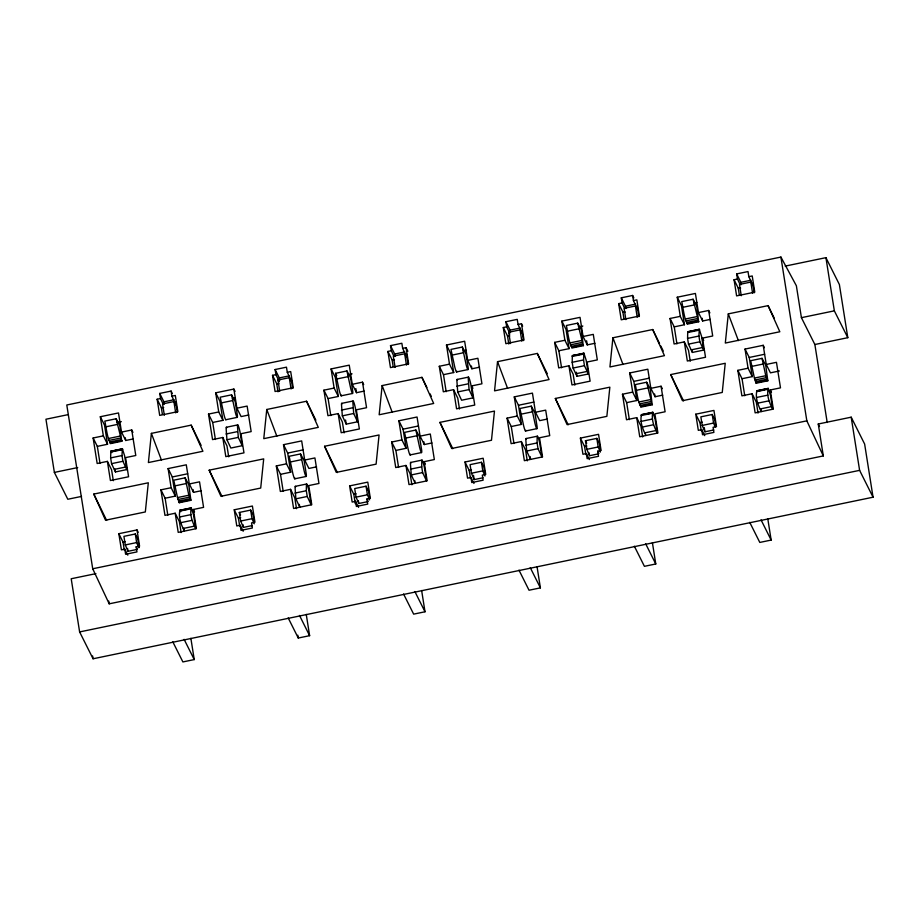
<?xml version="1.0" encoding="UTF-8"?>
<svg xmlns="http://www.w3.org/2000/svg" width="919" height="919" viewBox="0 0 919 919"><rect width="100%" height="100%" fill="white"/><g stroke="black" fill="none" stroke-linecap="round" stroke-linejoin="round"><path stroke-width="1.38" d="M110.648 457.903L110.797 451.298L122.376 448.794L124.628 455.835L126.811 469.586L115.449 471.941L111.555 463.647L110.648 457.903L121.997 455.548L122.376 448.794M183.961 528.276L184.397 531.033C181.135 524.68 178.171 517.374 179.952 510.24L191.313 507.885L193.576 514.927L195.747 528.678C192.496 522.325 189.521 515.019 191.313 507.885M242.191 445.692L238.297 437.387L237.447 425.796A7.777 0.873 78.3 0 1 240.02 431.93L242.191 445.692L230.841 448.047L226.936 439.741L226.097 428.151A7.777 0.873 78.3 0 1 226.74 427.714M299.341 504.382L299.778 507.127L295.872 498.833L295.033 487.242A7.777 0.873 78.3 0 1 295.677 486.806M306.326 490.735L306.395 484.887A7.777 0.873 78.3 0 1 308.956 491.022L311.139 504.772L307.233 496.478L306.326 490.735L294.965 493.089M357.583 421.787L353.677 413.493L352.839 401.902A7.777 0.873 78.3 0 1 355.4 408.036L357.583 421.787L346.222 424.141L342.327 415.847L341.477 404.245A7.777 0.873 78.3 0 1 342.121 403.809M414.722 480.476L415.158 483.233L411.264 474.928L410.414 463.337A7.777 0.873 78.3 0 1 411.069 462.9M421.706 466.829L421.775 460.982A7.777 0.873 78.3 0 1 424.337 467.116L426.519 480.878L422.614 472.573L421.706 466.829L410.356 469.184M472.963 397.881L469.069 389.587L468.219 377.996A7.777 0.873 78.3 0 1 470.781 384.131L472.963 397.881L461.602 400.236L457.708 391.942L456.858 380.351A7.777 0.873 78.3 0 1 457.513 379.915M530.114 456.571L530.55 459.328L526.644 451.034L525.806 439.431A7.777 0.873 78.3 0 1 526.449 438.995M537.098 442.935L537.155 437.088A7.777 0.873 78.3 0 1 539.729 443.222L541.9 456.973L538.006 448.679L537.098 442.935L525.737 445.29M572.181 362.293L572.33 355.699L583.91 353.195L586.173 360.237L588.344 373.987L576.994 376.342L573.088 368.037L572.181 362.293L583.542 359.949L583.91 353.195M645.931 435.422C642.68 429.081 639.704 421.775 641.496 414.63L652.846 412.286L655.109 419.317L657.292 433.079C654.041 426.726 651.066 419.42 652.846 412.286M687.573 338.399L687.722 331.793L699.29 329.289L701.553 336.331L703.736 350.082L692.375 352.436L688.48 344.143L687.573 338.399L698.922 336.044L699.29 329.289M760.886 408.771L761.311 411.528C758.06 405.176 755.096 397.87 756.877 390.736L768.238 388.381L770.49 395.423L772.672 409.173C769.421 402.821 766.446 395.515 768.238 388.381M151.382 433.377L148.396 462.556L202.904 451.263L191.163 425.141L151.382 433.377L161.457 460.109M266.763 409.483L263.776 438.65L318.296 427.358L306.555 401.235L266.763 409.483L276.849 436.215M382.143 385.578L379.168 414.756L433.676 403.464L421.936 377.341L382.143 385.578L392.229 412.309M497.535 361.672L494.548 390.851L549.057 379.558L537.316 353.436L497.535 361.672L507.61 388.404M612.916 337.778L609.929 366.957L664.448 355.664L652.708 329.53L612.916 337.778L623.002 364.51M728.296 313.873L725.321 343.051L779.829 331.759L768.089 305.636L728.296 313.873L738.382 340.604M110.705 442.889C107.626 440.994 106.156 426.784 104.823 421.109L116.173 418.754L119.838 425.554L121.722 441.292L116.173 418.754M190.899 500.304L188.774 484.646L185.11 477.846L173.76 480.189L177.505 497.57L179.297 502.727L190.899 500.304L188.855 495.226L185.11 477.846M572.238 347.29C569.16 345.383 567.701 331.185 566.357 325.498L577.718 323.143L581.382 329.955L583.255 345.682L577.718 323.143M641.175 406.37C638.096 404.475 636.637 390.265 635.293 384.59L646.654 382.235L650.319 389.036L652.203 404.774L646.654 382.235M687.63 323.385C684.552 321.489 683.081 307.279 681.737 301.604L693.098 299.249L696.763 306.05L698.647 321.788L693.098 299.249M767.824 380.799L765.699 365.142L762.035 358.341L750.685 360.685L754.419 378.065L756.222 383.223L767.824 380.799L765.78 375.71L762.035 358.341M179.297 502.727L179.596 500.752M756.222 383.223L756.521 381.247M827.203 422.499L814.866 344.51L801.414 317.664L796.371 285.763L780.909 257.067L66.788 404.992L92.716 568.769L109.189 603.829L823.309 455.916L818.255 424.004L851.189 417.18L864.63 444.026L873.05 497.202L93.072 658.774L79.62 631.927L71.2 578.752L95.909 573.64M163.237 404.222L160.538 398.536L159.734 393.424L171.095 391.08L172.29 393.47M279.158 381.454L275.93 374.63L275.114 369.53L286.475 367.175L287.279 372.275L291.599 381.374L289.29 377.686L277.929 380.041L279.721 391.333M394.01 356.411L391.31 350.725L390.506 345.624L401.856 343.269L402.671 348.381L406.979 357.48L404.67 353.781L393.321 356.135L395.101 367.428M509.39 332.517L506.691 326.831L505.887 321.719L517.248 319.375L518.052 324.476L522.371 333.574L520.062 329.887L508.701 332.23L510.493 343.522M624.782 308.612L622.083 302.925L621.278 297.825L632.628 295.47L633.834 297.871M740.163 284.718L737.463 279.031L736.659 273.919L748.02 271.565L748.824 276.676L753.132 285.775L750.823 282.076L739.473 284.43L741.254 295.723M68.431 414.572L45.95 419.236L54.37 472.412L67.811 499.258L81.538 496.409M785.182 266.108L825.928 257.665L839.38 284.511L847.8 337.687L814.866 344.51M171.095 391.08L171.899 396.181L175.311 395.48L177.861 411.643L159.699 415.399L157.138 399.237L160.538 398.536M287.279 372.275L290.691 371.575L293.253 387.738L275.08 391.505L272.518 375.343L275.93 374.63M402.671 348.381L406.072 347.669L408.633 363.832L390.46 367.6L387.91 351.437L391.31 350.725M518.052 324.476L521.464 323.775L524.014 339.938L505.852 343.695L503.29 327.532L506.691 326.831M632.628 295.47L633.432 300.57L636.844 299.87L639.406 316.033L621.233 319.801L618.671 303.638L622.083 302.925M748.824 276.676L752.224 275.964L754.786 292.139L736.613 295.895L734.063 279.732L737.463 279.031M159.734 393.424L163.938 401.821L174.036 399.731M275.114 369.53L279.319 377.916L289.416 375.825M390.506 345.624L394.699 354.01L404.797 351.92M505.887 321.719L510.091 330.116L520.188 328.026M621.278 297.825L625.471 306.211L635.569 304.12M736.659 273.919L740.863 282.317L750.949 280.226M103.353 435.859L93.129 437.984L97.334 446.37L107.546 444.256L103.353 435.859L100.32 416.721L118.494 412.953L121.515 432.102L125.719 440.488L133.381 438.903M171.899 396.181L176.207 405.279L173.909 401.58L162.548 403.935L164.34 415.227M218.733 411.965L208.51 414.078L212.714 422.464L222.938 420.351L218.733 411.965L215.701 392.815L233.874 389.059L235.069 391.448M334.114 388.059L323.902 390.173L328.094 398.57L338.318 396.445L334.114 388.059L331.093 368.921L349.254 365.153L352.287 384.291L356.492 392.689L364.154 391.092M449.506 364.154L439.282 366.279L443.486 374.665L453.699 372.551L449.506 364.154L446.473 345.016L464.646 341.248L467.679 360.397L471.872 368.783L479.546 367.198M564.886 340.26L554.662 342.373L558.867 350.759L569.091 348.646L564.886 340.26L561.854 321.11L580.027 317.354L583.06 336.492L587.264 344.878L594.926 343.292M633.432 300.57L637.752 309.669L635.443 305.981L624.081 308.336L625.873 319.628M680.278 316.354L670.054 318.468L674.247 326.865L684.471 324.74L680.278 316.354L677.246 297.216L695.407 293.448L698.44 312.586L702.644 320.984L710.307 319.398M231.565 394.848L235.298 412.229A7.777 0.873 78.3 0 0 237.401 415.411L235.218 401.66L231.565 394.848L220.204 397.203L223.949 414.584A7.777 0.873 78.3 0 0 225.982 419.661M341.466 395.09A7.777 0.873 78.3 0 1 339.329 390.678L335.584 373.309L346.945 370.954L350.61 377.755L352.781 391.505A7.777 0.873 78.3 0 1 350.69 388.335L346.945 370.954M462.326 347.049L466.071 364.429A7.777 0.873 78.3 0 0 468.173 367.611L465.99 353.849L462.326 347.049L450.976 349.404L454.71 366.784A7.777 0.873 78.3 0 0 456.858 371.184M117.104 422.499L121.297 421.637M232.484 398.605L235.275 398.019M347.864 374.699L352.057 373.826M463.256 350.794L466.048 350.219M580.038 326.613L582.83 326.027M694.017 302.994L696.82 302.42M105.731 426.853L117.081 424.498M221.111 402.947L232.473 400.592M336.492 379.042L347.853 376.698M451.884 355.148L463.233 352.793M567.264 331.242L578.625 328.887M682.656 307.348L694.006 304.993M121.515 432.102L131.739 429.977L132.945 432.378M233.874 389.059L236.907 408.197L247.131 406.083L251.163 431.597L240.95 433.722L243.972 452.86L225.81 456.628L222.777 437.478L212.553 439.604L208.51 414.078M352.287 384.291L362.511 382.178L363.706 384.579M467.679 360.397L477.891 358.272L481.935 383.797L471.711 385.911L474.744 405.061L456.571 408.817L453.549 389.679L443.326 391.793L439.282 366.279M583.06 336.492L593.283 334.378L597.316 359.903L587.103 362.017L590.124 381.155L571.963 384.923L568.93 365.785L558.706 367.899L554.662 342.373M698.44 312.586L708.664 310.473L709.87 312.874M108.557 438.489L119.918 436.134M570.102 342.879L581.451 340.524M685.482 318.973L696.843 316.63M109.074 440.419L120.423 438.064M570.607 344.809L581.968 342.465M685.988 320.915L697.349 318.56M109.568 442.005L120.917 439.65M571.101 346.394L582.462 344.039M686.493 322.489L697.843 320.145M110.004 443.107L122.055 440.534M571.549 347.497L582.899 345.142M686.93 323.603L698.291 321.248M110.36 443.636L121.963 441.212M225.752 419.742L237.102 417.387M248.773 414.997L241.111 416.583L236.907 408.197M341.133 395.836L352.494 393.481M456.513 371.942L467.874 369.587M571.905 348.037L583.496 345.613M687.286 324.131L698.877 321.707M226.396 427.255L237.757 424.9M341.788 403.349L353.137 400.994M457.168 379.444L468.529 377.1M110.797 451.298L122.147 448.954M572.33 355.699L583.691 353.344M687.722 331.793L699.072 329.439M111.015 451.149L117.666 450.31M120.194 449.782L122.709 449.265M579.2 354.7L572.548 355.55M581.727 354.183L584.254 353.654M692.064 331.322L694.592 330.806M697.107 330.277L699.635 329.76M110.705 452.056L122.066 449.701M572.25 356.446L583.599 354.091M687.63 332.552L698.991 330.197M226.028 433.998L237.389 431.643M341.408 410.104L352.77 407.749M456.8 386.198L468.15 383.843M54.37 472.412L77.701 467.576M113.324 480.717L111.59 469.77L107.385 461.384L97.173 463.498L93.129 437.984M344.097 432.906L342.362 421.97L338.158 413.584L327.934 415.698L323.902 390.173M690.249 361.201L688.515 350.265L684.31 341.879L674.098 343.993L670.054 318.468M684.31 341.879L687.343 361.018L705.516 357.261L702.484 338.112L712.707 335.998L708.664 310.473M801.414 317.664L834.349 310.84L847.8 337.687M111.555 463.647L122.905 461.292L126.811 469.586M226.936 439.741L238.297 437.387M342.327 415.847L353.677 413.493M457.708 391.942L469.069 389.587M573.088 368.037L584.45 365.682L588.344 373.987M688.48 344.143L699.83 341.788L703.736 350.082M114.415 469.345L125.765 467.001M575.949 373.746L587.31 371.391M691.329 349.84L702.69 347.485M171.141 487.713L160.917 489.838L165.121 498.224L175.345 496.111L171.141 487.713L168.108 468.575L186.281 464.807L189.314 483.957L193.518 492.343L201.181 490.757M286.533 463.819L276.309 465.933L280.513 474.319L290.726 472.205L286.533 463.819L283.5 444.67L301.673 440.913L304.694 460.051L308.899 468.437L316.561 466.852M401.913 439.914L391.689 442.028L395.894 450.425L406.118 448.3L401.913 439.914L398.88 420.776L417.054 417.008L420.086 436.146L424.279 444.543L431.953 442.958M517.294 416.02L507.081 418.134L511.274 426.519L521.498 424.406L517.294 416.02L514.272 396.87L532.434 393.114L535.467 412.252L539.671 420.638L547.333 419.053M632.686 392.114L622.462 394.228L626.666 402.625L636.878 400.5L632.686 392.114L629.653 372.976L647.826 369.208L650.859 388.346L655.052 396.744L662.725 395.147M748.066 368.209L737.842 370.334L742.047 378.72L752.27 376.606L748.066 368.209L745.033 349.071L763.207 345.303L764.413 347.704M168.108 468.575L172.312 476.961L187.694 473.779M283.5 444.67L287.693 453.067L303.075 449.873M398.88 420.776L403.085 429.162L418.455 425.979M514.272 396.87L518.465 405.256L533.847 402.074M629.653 372.976L633.857 381.362L649.228 378.18M745.033 349.071L749.238 357.457L764.608 354.274M93.795 494.077L148.315 482.785L145.328 511.952L105.536 520.2L93.795 494.077L106.638 520.395M209.187 470.172L263.696 458.88L260.709 488.058L220.928 496.294L209.187 470.172L222.019 496.49M324.568 446.266L379.076 434.974L376.101 464.152L336.308 472.4L324.568 446.266L337.411 472.596M439.948 422.372L494.468 411.08L491.481 440.258L451.688 448.495L439.948 422.372L452.791 448.69M555.34 398.467L609.848 387.175L606.862 416.353L567.08 424.589L555.34 398.467L568.172 424.785M670.721 374.573L725.24 363.281L722.254 392.447L682.461 400.695L670.721 374.573L683.564 400.891M300.502 453.94L304.246 471.321A7.777 0.873 78.3 0 0 306.337 474.503L304.166 460.741L300.502 453.94L289.14 456.295L292.885 473.676A7.777 0.873 78.3 0 0 295.022 478.075M415.882 430.035L419.627 447.415A7.777 0.873 78.3 0 0 421.729 450.597L419.546 436.847L415.882 430.035L404.532 432.389L408.266 449.77A7.777 0.873 78.3 0 0 410.414 454.181M531.274 406.141L535.007 423.521A7.777 0.873 78.3 0 0 537.11 426.692L534.927 412.941L531.274 406.141L519.913 408.495L523.658 425.865A7.777 0.873 78.3 0 0 525.794 430.276M174.667 485.933L186.029 483.589M290.048 462.039L301.409 459.684M405.44 438.133L416.789 435.778M520.82 414.228L532.181 411.884M636.201 390.334L647.562 387.979M751.593 366.428L762.942 364.073M189.314 483.957L199.538 481.832L203.581 507.357L193.358 509.482L196.39 528.62L178.217 532.388L175.184 513.239L164.96 515.352L160.917 489.838M304.694 460.051L314.918 457.938L318.962 483.463L308.738 485.577L311.771 504.715L293.598 508.483L290.565 489.345L280.352 491.458L276.309 465.933M420.086 436.146L430.31 434.032L434.342 459.557L424.13 461.671L427.151 480.821L408.989 484.577L405.957 465.439L395.733 467.553L391.689 442.028M535.467 412.252L545.691 410.138L549.734 435.652L539.51 437.777L542.543 456.915L524.37 460.683L521.337 441.534L511.113 443.659L507.081 418.134M650.859 388.346L661.071 386.233L662.277 388.634M763.207 345.303L766.239 364.452L776.463 362.327L780.495 387.852L770.283 389.966L773.304 409.116L755.142 412.872L752.11 393.734L741.886 395.848L737.842 370.334M779.381 370.989L770.444 372.838L766.239 364.452M177.505 497.57L188.855 495.226M639.038 401.971L650.399 399.616M754.419 378.065L765.78 375.71M178.01 499.511L189.36 497.156M639.544 403.901L650.905 401.546M754.936 379.995L766.285 377.652M178.504 501.085L189.865 498.73M640.049 405.486L651.399 403.131M755.429 381.58L766.791 379.225M178.952 502.188L190.302 499.844M640.486 406.589L651.847 404.234M755.866 382.683L767.227 380.328M294.689 478.833L306.038 476.479M410.069 454.928L421.43 452.573M525.461 431.022L536.811 428.668M640.842 407.128L652.433 404.705M295.344 486.335L306.693 483.991M410.724 462.441L422.085 460.086M526.105 438.535L537.466 436.18M179.733 510.39L191.095 508.035M641.267 414.791L652.628 412.436M756.659 390.885L768.008 388.53M185.339 509.654L187.867 509.137M646.884 414.055L649.4 413.527M758.485 390.931L764.792 389.633M179.653 511.136L191.003 508.793M641.186 415.537L652.547 413.182M756.567 391.632L767.928 389.277M642.657 436.962L640.922 426.025L636.718 417.64L626.505 419.753L622.462 394.228M179.584 516.995L190.945 514.64M641.117 421.384L652.479 419.03M756.509 397.479L767.859 395.136M127.81 555.145L124.8 549.16L121.4 549.861L118.838 533.698L137.011 529.93L138.206 532.331M234.219 509.792L252.392 506.036L254.954 522.199L251.542 522.9L252.357 528.011L240.996 530.366L240.192 525.254L236.78 525.967L234.219 509.792L238.423 518.19L239.71 526.265M349.611 485.898L367.784 482.13L370.334 498.293L366.934 499.006L367.738 504.106L356.388 506.461L355.573 501.36L352.172 502.061L349.611 485.898L353.815 494.284L355.297 503.715M464.991 461.993L483.164 458.236L485.726 474.399L482.314 475.1L483.118 480.2L471.769 482.555L470.965 477.455L467.553 478.156L464.991 461.993L469.195 470.39L470.471 478.466M580.383 438.099L598.545 434.331L601.106 450.494L597.706 451.206L598.51 456.306L587.149 458.661L586.345 453.549L582.933 454.262L580.383 438.099L584.576 446.485L585.862 454.56M695.763 414.193L713.937 410.425L716.487 426.588L713.087 427.301L713.891 432.401L702.541 434.756L701.725 429.655L698.325 430.356L695.763 414.193L699.968 422.579L701.243 430.666M180.492 522.727L191.853 520.384M295.872 498.833L307.233 496.478M411.264 474.928L422.614 472.573M526.644 451.034L538.006 448.679M642.036 427.128L653.386 424.773M757.417 403.223L768.778 400.879M139.148 547.54L137.804 539.028L135.288 533.996L123.927 536.351L125.283 544.933L128.017 551.308L136.851 549.482M252.231 525.576L243.409 527.403L240.675 521.039L239.308 512.446L250.669 510.091L253.184 515.134L254.31 522.222M369.691 498.316L368.576 491.228L366.049 486.197L354.7 488.552L356.055 497.133L358.789 503.509L367.623 501.682M485.083 474.422L483.957 467.323L481.441 462.291L470.08 464.646L471.436 473.228L474.17 479.603L483.003 477.777M598.395 453.871L589.561 455.709L586.827 449.334L585.46 440.741L596.822 438.386L599.337 443.429L600.463 450.517M715.855 426.611L714.729 419.523L712.202 414.492L700.852 416.847L702.208 425.428L704.942 431.804L713.776 429.977M183.352 528.436L194.702 526.082M644.885 432.838L656.246 430.483M760.277 408.932L771.627 406.577M118.838 533.698L123.043 542.084L125.306 541.613M238.423 518.19L240.698 517.719M353.815 494.284L356.078 493.813M469.195 470.39L471.47 469.919M584.576 446.485L586.85 446.014M699.968 422.579L702.231 422.108M125.283 544.933L136.644 542.578L138.826 547.678M240.675 521.039L252.024 518.684L254.218 523.784M356.055 497.133L367.416 494.778L369.599 499.879M471.436 473.228L482.797 470.873L484.979 475.973M586.827 449.334L598.177 446.979L600.371 452.079M702.208 425.428L713.569 423.073L715.2 426.898M124.8 549.16L125.616 554.26L136.965 551.905L136.161 546.805L139.573 546.104L137.011 529.93M92.716 568.769L806.836 420.845L823.309 455.916M79.62 631.927L859.61 470.356L873.05 497.202M190.865 638.314L194.242 659.578L182.881 661.933L172.806 641.83M288.198 617.924L298.261 638.027L309.623 635.684L306.257 614.409M421.637 590.503L425.003 611.778L413.653 614.133L403.579 594.019M537.029 566.609L540.395 587.873L529.034 590.228L518.971 570.125M652.41 542.704L655.775 563.979L644.414 566.322L634.351 546.219M767.79 518.81L771.156 540.073L759.806 542.428L749.732 522.325M734.063 279.732L738.256 288.118L740.611 288.118M618.671 303.638L622.875 312.023L625.219 312.023M503.29 327.532L507.495 335.929L509.838 335.929M387.91 351.437L392.103 359.823L394.446 359.823M272.518 375.343L276.722 383.728L279.066 383.728M157.138 399.237L161.342 407.622L163.685 407.634M179.952 510.24L180.733 511.734M508.701 332.23L509.85 334.079M277.929 380.041L279.089 381.879M818.255 424.004L819.53 426.565M770.283 389.966L771.478 392.367M752.11 393.734L756.314 402.12L758.037 413.068M702.484 338.112L703.69 340.512M677.246 297.216L681.438 305.602L684.471 324.74M761.035 519.844L771.156 540.073M701.725 429.655L704.735 435.64M561.854 321.11L566.058 329.507L569.091 348.646M568.93 365.785L573.134 374.171L574.857 385.107M645.643 543.749L655.775 563.979M597.706 451.206L598.901 453.595M585.46 440.741L586.724 443.257M521.464 323.775L522.658 326.165M586.345 453.549L589.343 459.546M521.337 441.534L525.542 449.931L527.276 460.867M471.711 385.911L472.917 388.312M446.473 345.016L450.678 353.401L453.699 372.551M453.549 389.679L457.742 398.065L459.477 409.012M530.263 567.643L540.395 587.873M406.072 347.669L407.875 351.265M470.965 477.455L473.963 483.451M424.13 461.671L425.325 464.072M405.957 465.439L410.15 473.825L411.884 484.761M335.584 373.309L336.733 375.584M331.093 368.921L335.286 377.307L338.318 396.445M414.871 591.549L425.003 611.778M366.934 499.006L368.128 501.395M355.573 501.36L358.571 507.345M290.565 489.345L294.769 497.73L296.504 508.666M215.701 392.815L219.905 401.212L222.938 420.351M222.777 437.478L226.97 445.876L228.705 456.812M299.491 615.443L309.623 635.684M239.308 512.446L240.571 514.962M240.192 525.254L243.19 531.251M193.358 509.482L194.552 511.872M175.184 513.239L179.389 521.636L181.112 532.572M100.32 416.721L104.525 425.106L107.546 444.256M184.11 639.348L194.242 659.578M136.161 546.805L137.368 549.206M768.089 305.636L774.303 318.284M652.708 329.53L659.543 343.453M660.784 345.992L663.277 351.047M537.316 353.436L547.264 373.688M421.936 377.341L426.91 387.462M430.012 393.791L431.264 396.319M306.555 401.235L315.872 420.224M191.163 425.141L201.112 445.393M111.36 451.608L111.785 452.653M825.928 257.665L834.349 310.84M851.189 417.18L859.61 470.356M780.909 257.067L806.836 420.845M752.764 283.443L754.246 292.793M750.823 282.076L752.615 293.368M740.863 282.317L741.231 284.637M738.256 288.118L739.324 294.861M749.238 357.457L752.27 376.606M742.047 378.72L744.746 395.733M702.208 318.25L702.644 320.984M712.202 414.492L713.569 423.073M698.922 336.044L699.83 341.788M691.938 349.691L692.375 352.436M704.264 427.553L704.942 431.804M674.247 326.865L676.947 343.878M661.071 386.233L665.115 411.758L654.891 413.872L657.924 433.01L639.75 436.778L636.718 417.64M654.627 393.998L655.052 396.744M637.2 306.188L638.866 316.699M635.443 305.981L637.235 317.273M625.471 306.211L625.839 308.543M622.875 312.023L623.944 318.755M633.857 381.362L636.878 400.5M626.666 402.625L629.354 419.638M586.609 340.777L587.264 344.878M596.822 438.386L598.177 446.979M583.542 359.949L584.45 365.682M576.339 372.206L576.994 376.342M589.113 452.872L589.561 455.709M558.867 350.759L561.566 367.784M522.003 331.254L523.474 340.604M520.062 329.887L521.843 341.179M510.091 330.116L510.459 332.437M507.495 335.929L508.77 344.005M518.465 405.256L521.498 424.406M511.274 426.519L513.974 443.532M471.447 366.049L471.872 368.783M481.441 462.291L482.797 470.873M473.503 475.353L474.17 479.603M443.486 374.665L446.174 391.678M423.854 441.809L424.279 444.543M406.428 353.987L408.093 364.498M404.67 353.781L406.462 365.073M394.699 354.01L395.078 356.342M392.103 359.823L393.171 366.566M403.085 429.162L406.118 448.3M395.894 450.425L398.582 467.438M362.511 382.178L366.555 407.703L356.331 409.817L359.363 428.955L341.19 432.723L338.158 413.584M355.837 388.588L356.492 392.689M366.049 486.197L367.416 494.778M345.567 420.017L346.222 424.141M358.341 500.671L358.789 503.509M328.094 398.57L330.794 415.583M291.231 379.053L292.713 388.404M289.29 377.686L291.082 388.978M279.319 377.916L279.686 380.236M276.722 383.728L277.998 391.804M287.693 453.067L290.726 472.205M280.513 474.319L283.201 491.343M297.813 635.19L298.261 638.027M250.669 510.091L252.024 518.684M242.949 524.577L243.409 527.403M212.714 422.464L215.402 439.477M193.082 489.609L193.518 492.343M175.655 401.787L177.321 412.298M173.909 401.58L175.69 412.872M163.938 401.821L164.306 404.142M161.342 407.622L162.399 414.366M172.312 476.961L175.345 496.111M165.121 498.224L167.821 515.237M131.739 429.977L135.782 455.502L125.558 457.616L128.591 476.766L110.418 480.522L107.385 461.384M125.283 437.754L125.719 440.488M135.288 533.996L136.644 542.578M121.997 455.548L122.905 461.292M115.013 469.195L115.449 471.941M127.569 548.471L128.017 551.308M123.043 542.084L124.318 550.171M97.334 446.37L100.022 463.383M108.752 601.06L109.189 603.829M92.624 655.971L93.072 658.774"/></g></svg>
